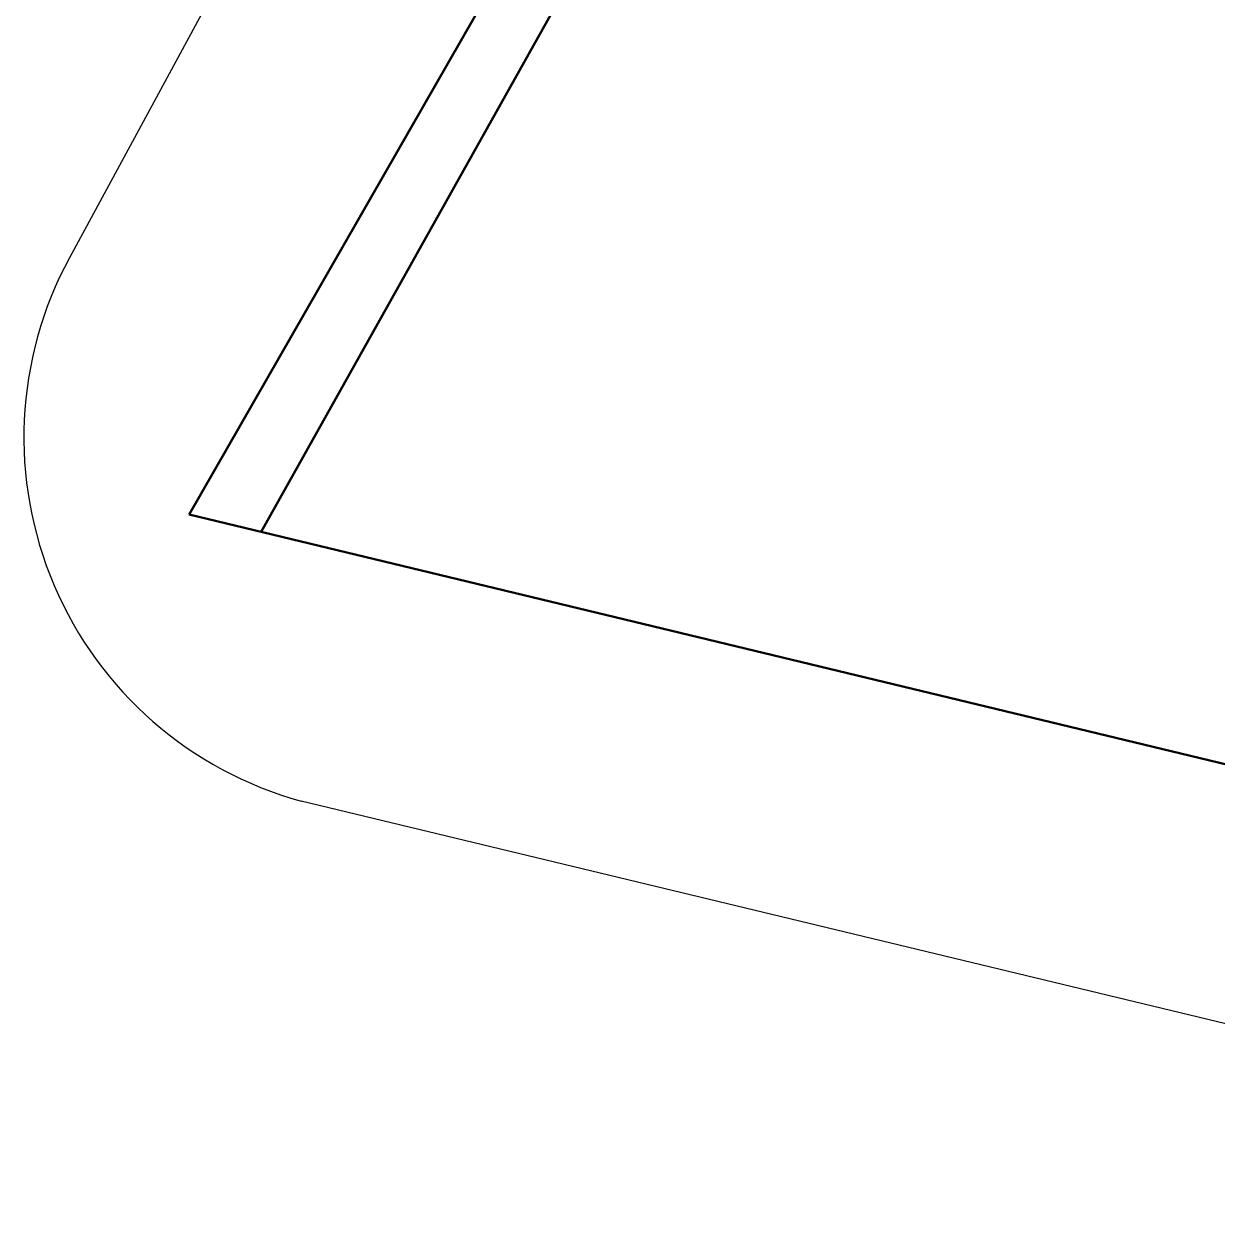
# Model space of a CAD drawing. Extents: x 2080 to 102399, y 2071 to 93424.
# Drawn here: x 86454 to 87023, y 84301 to 84869 of the extents above; entities that cross this region are included whole.
import ezdxf

# ---------------------------------------------------------------- set-up
doc = ezdxf.new("R2010")
doc.units = 0
doc.header["$LTSCALE"] = 20
doc.header["$MEASUREMENT"] = 0
doc.linetypes.add('ACAD_ISO02W100', pattern=[15, 12, -3])
doc.layers.add('COUNTRY FENCE', color=13, linetype='ACAD_ISO02W100', lineweight=50)
doc.layers.add('road', color=2, linetype='Continuous')

msp = doc.modelspace()

# ---------------------------------------------------------------- linework, layer by layer
at = {"layer": 'COUNTRY FENCE', "linetype": 'Continuous'}
for p, q in [((87392.198, 86099.057), (86566.837, 84626.813)), ((87255.454, 85895.397), (86532.587, 84635.065)), ((88400.615, 84184.998), (86532.587, 84635.065))]:
    msp.add_line(p, q, dxfattribs=at)
at = {"layer": 'road', "linetype": 'Continuous', "ltscale": 0.5}
for p, q in [((87155.949, 86014.507), (86475.301, 84757.622)), ((87365.048, 84310.614), (86585.985, 84498.315))]:
    msp.add_line(p, q, dxfattribs=at)
msp.add_arc((86633.583, 84671.907), 180, 151.56291, 254.66682, dxfattribs=at)

doc.saveas('drawing.dxf')
